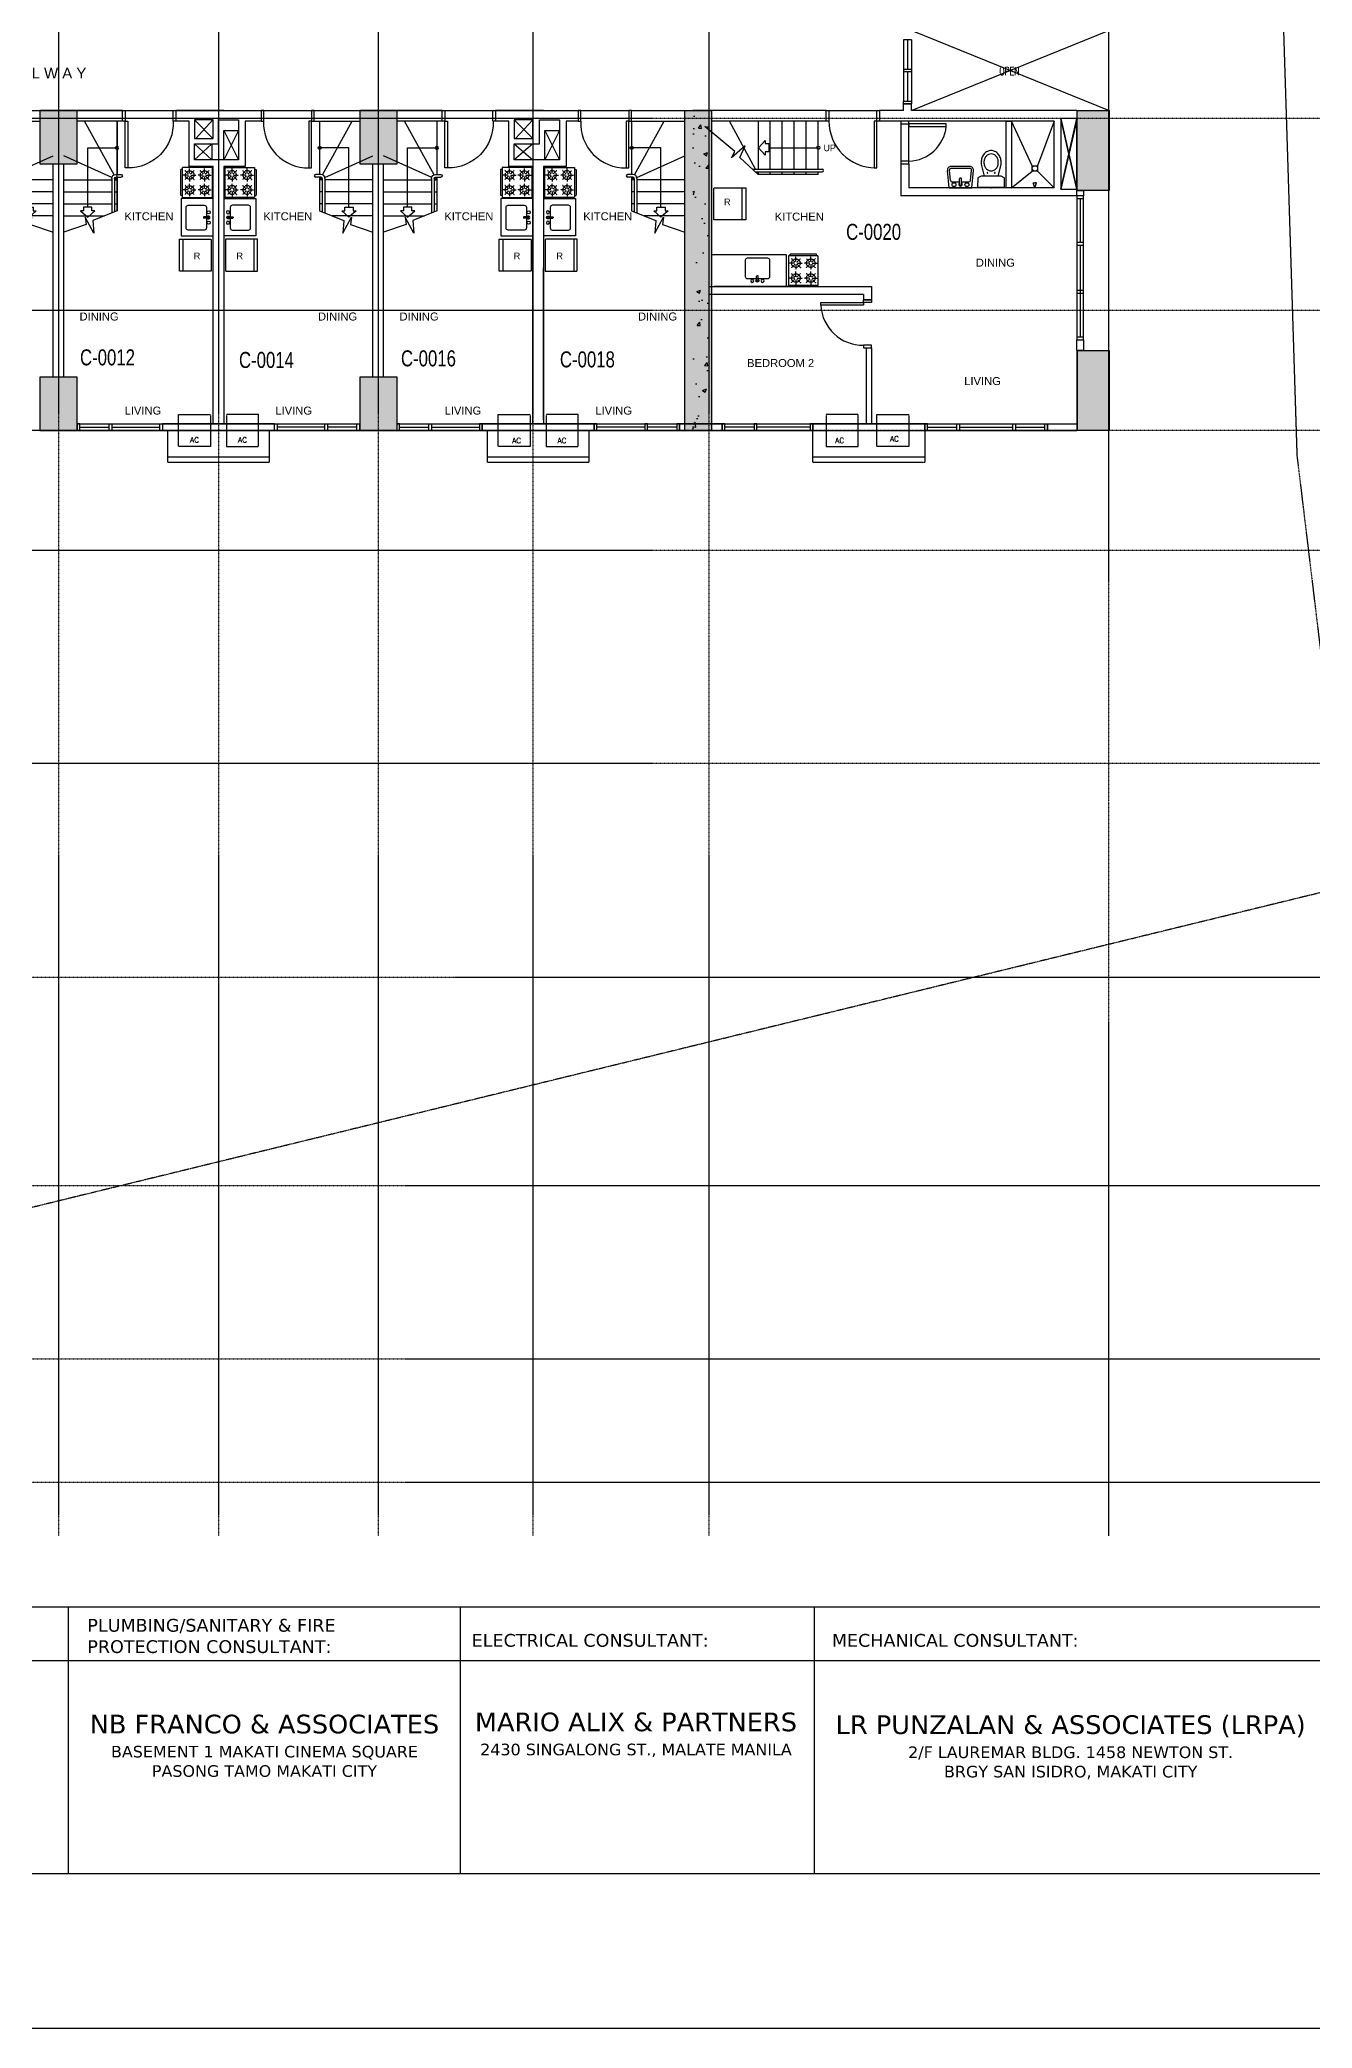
# Model space of a CAD drawing. Header units: inches. Extents: x -189245 to 740841, y -215444 to 469401.
# Drawn here: x 328715 to 352577, y -152678 to -115406 of the extents above; entities that cross this region are included whole.
import ezdxf
from ezdxf.enums import TextEntityAlignment as Align

# ---------------------------------------------------------------- set-up
doc = ezdxf.new("R2010")
doc.units = ezdxf.units.IN
doc.header["$LTSCALE"] = 10
doc.header["$MEASUREMENT"] = 0
for name, pattern in [('GRID NORMAL$0$GRID BASEMENT$0$GRID GROUND$0$GRID$0$$0$PHANTOM', [2.5, 1.25, -0.25, 0.25, -0.25, 0.25, -0.25]), ('HIDDEN', [0.375, 0.25, -0.125]), ('HIDDEN2', [0.1875, 0.125, -0.0625])]:
    doc.linetypes.add(name, pattern=pattern)
for name, color, linetype in [('2', 2, 'Continuous'), ('3', 252, 'Continuous'), ('A-CMU WALL', 4, 'Continuous'), ('a-dim', 8, 'Continuous'), ('A-DOOR', 1, 'Continuous'), ('A-EQUIPMENT', 2, 'Continuous'), ('A-EQUIPTMENT', 1, 'Continuous'), ('A-FIXTURE', 2, 'Continuous'), ('A-FIXTURES', 2, 'Continuous'), ('A-FIXTURES-RefEdit0', 2, 'Continuous'), ('A-GRID', 8, 'Continuous'), ('A-HATCH GRAVEL', 8, 'Continuous'), ('A-HATCH-RC', 252, 'Continuous'), ('A-LEGEND 2', 4, 'Continuous'), ('A-RAILING', 2, 'Continuous'), ('A-SHEARWALL', 6, 'Continuous'), ('A-STAIR', 1, 'Continuous'), ('A-TEXT', 3, 'Continuous'), ('A-UNIT NUMBER', 2, 'Continuous'), ('A-WINDOW', 2, 'Continuous'), ('BEAM-BODY PLANS', 150, 'HIDDEN2'), ('COLUMN', 6, 'Continuous'), ('HATCH TSG', 9, 'Continuous'), ('TEXT', 3, 'Continuous'), ('TSG- plaster', 4, 'Continuous'), ('TSG- PRE CAST', 4, 'Continuous'), ('TSG-DIM_WINDWS', 1, 'Continuous'), ('TSG-DRYWALL', 2, 'Continuous'), ('ZOCALLO DIM', 92, 'Continuous')]:
    doc.layers.add(name, color=color, linetype=linetype)
doc.layers.add('DEFPOINT', color=7, linetype='Continuous', plot=False)
doc.layers.add('DEFPOINT @ 1', color=7, linetype='Continuous', plot=False)
doc.styles.add('150', font='romans.shx', dxfattribs={"width": 0.7, "height": 150})
doc.styles.add('ARIAL', font='ARIAL.TTF', dxfattribs={"width": 0.75})
doc.styles.add('loudet_font200', font='romans.shx')

# ---------------------------------------------------------------- blocks, each defined once
blk = doc.blocks.new('grid')
at = {"layer": 'A-GRID', "linetype": 'GRID NORMAL$0$GRID BASEMENT$0$GRID GROUND$0$GRID$0$$0$PHANTOM'}
for p, q in [((-62858.8, -228688.5), (-62858.8, -289256.3)), ((-59858.8, -228688.5), (-59858.8, -289256.3)), ((-56858.8, -228688.5), (-56858.8, -289256.3)), ((-53958.8, -228688.5), (-53958.8, -289256.3)), ((-50658.8, -228688.5), (-50658.8, -289256.3)), ((-43158.8, -289256.3), (-43158.8, -228688.5)), ((-33688.1, -262686.6), (-100703.6, -262686.6)), ((-33688.1, -266286.6), (-100703.6, -266286.6)), ((-33688.1, -268536.6), (-100703.6, -268536.6)), ((-33688.1, -270786.6), (-100703.6, -270786.6)), ((-33688.1, -274776.9), (-100703.6, -274786.6))]:
    blk.add_line(p, q, dxfattribs=at)
for points in [[(-100703.5, -278787), (-33688.1, -278784.6)], [(-100703.6, -282686.6), (-33688.1, -282686.6)], [(-100703.6, -285936.6), (-33688.1, -285936.6)], [(-100703.6, -288249.1), (-33688.1, -288249.1)]]:
    blk.add_lwpolyline(points, dxfattribs=at)
blk = doc.blocks.new('door900')
at = {"layer": '2'}
for points in [[(50, 175), (100, 175), (100, 1050), (50, 1050)], [(50, 175), (0, 175), (0, -25), (50, -25)], [(1000, 175), (950, 175), (950, -25), (1000, -25)]]:
    blk.add_lwpolyline(points, close=True, dxfattribs=at)
at = {"layer": 'A-DOOR'}
blk.add_arc((121, 220), 831, 356.918, 91.4213, dxfattribs=at)
blk = doc.blocks.new('door800')
at = {"layer": 'A-DOOR', "color": 2}
for points in [[(25, 150), (-25, 150), (-25, 950), (25, 950)], [(-825, 0), (-775, 0), (-775, 150), (-825, 150)], [(25, 150), (75, 150), (75, 0), (25, 0)]]:
    blk.add_lwpolyline(points, close=True, dxfattribs=at)
at = {"layer": 'A-DOOR'}
blk.add_arc((10, 166), 785, 92.5491, 181.1461, dxfattribs=at)
blk = doc.blocks.new('A$C08CD07C5')
at = {"color": 2}
blk.add_point((0, 0, 0), dxfattribs=at)
at = {"layer": 'A-FIXTURES-RefEdit0', "color": 2, "elevation": 0}
for points in [[(212, -137), (131, -279, -0.280752), (121, -284), (55, -281, -0.142156), (49, -280), (-267, -98, -0.142156), (-271, -94), (-307, -37, -0.256929), (-307, -28), (-225, 115), (212, -137)], [(8, -256), (-50, -449, -0.058452), (-74, -506, -0.084144), (-130, -574, -0.091347), (-200, -615, -0.103801), (-279, -626, -0.114727), (-348, -605, -0.114727), (-400, -556, -0.103801), (-430, -483, -0.091347), (-430, -401, -0.084144), (-399, -319, -0.058452), (-363, -270), (-224, -123)]]:
    blk.add_lwpolyline(points, format="xyb", dxfattribs=at)
blk.add_lwpolyline([(-354, -345, -0.084254), (-314, -296, -0.091411), (-263, -266, -0.103766), (-207, -258, -0.114587), (-157, -273, -0.114587), (-119, -309, -0.103766), (-98, -362, -0.091411), (-98, -420, -0.084254), (-120, -479, -0.084254), (-160, -528, -0.091411), (-211, -558, -0.103766), (-267, -566, -0.114587), (-317, -551, -0.114587), (-355, -515, -0.103766), (-376, -463, -0.091411), (-376, -404, -0.084254)], format="xyb", close=True, dxfattribs=at)
at = {"layer": 'A-FIXTURES-RefEdit0', "color": 2}
for centre in [(-200, -208, 0), (-79, -278, 0)]:
    blk.add_circle(centre, 6.77, dxfattribs=at)
blk = doc.blocks.new('LAV')
for p, q in [((-214, 0), (-243, -326)), ((214, 0), (-214, 0)), ((214, 0), (243, -326)), ((-189, -139), (-206, -329)), ((-176, -362), (176, -362)), ((-18, -112), (-159, -112)), ((-18, -63), (-18, -170)), ((18, -63), (18, -170)), ((159, -112), (18, -112)), ((189, -139), (206, -329)), ((-176, -400), (176, -400))]:
    blk.add_line(p, q)
for centre in [(-121, -58), (121, -58)]:
    blk.add_circle(centre, 36)
for centre, radius, start, end in [((-176, -332), 68, 174.9088, 270), ((-176, -332), 30, 174.9088, 270), ((-159, -142), 30, 90, 174.9088), ((0, -63), 34.1, 301.2757, 238.7243), ((0, -71), 19.7, 25.7914, 154.2086), ((0, -161), 19.7, 205.7914, 334.2086), ((159, -142), 30, 5.0912, 90), ((176, -332), 68, 270, 5.0912), ((176, -332), 30, 270, 5.0912)]:
    blk.add_arc(centre, radius, start, end)
blk = doc.blocks.new('SHOWERHD')
at = {"layer": 'A-FIXTURES', "color": 2}
for p, q in [((-31, 93), (0, 93)), ((0, 0), (-31, 93)), ((0, 0), (31, 93)), ((31, 93), (0, 93))]:
    blk.add_line(p, q, dxfattribs=at)
blk = doc.blocks.new('A$C43B13249')
at = {"layer": 'A-RAILING', "color": 2}
for p, q in [((900, 1075), (900, 1723)), ((950, 1075), (950, 1703)), ((975, 1050), (1075, 1050)), ((975, 1000), (1075, 1000))]:
    blk.add_line(p, q, dxfattribs=at)
for centre, radius, start, end in [((975, 1075), 75, 180, 270), ((975, 1075), 25, 180, 270), ((1075, 1025), 25, 270, 90)]:
    blk.add_arc(centre, radius, start, end, dxfattribs=at)
at = {"layer": 'A-STAIR'}
for p, q in [((0, 1775), (768, 1775)), ((0, 1550), (900, 1550)), ((950, 1550), (1000, 1550)), ((1000, 1050), (1000, 1683)), ((0, 1325), (900, 1325)), ((950, 1325), (1000, 1325)), ((0, 1100), (900, 1100)), ((902, 1056), (0, 650)), ((947, 1005), (389, 0)), ((1000, 1100), (950, 1078)), ((950, 1100), (1000, 1100)), ((1000, 1100), (972, 1050)), ((1000, 0), (1000, 1000))]:
    blk.add_line(p, q, dxfattribs=at)
at = {"layer": 'A-STAIR', "color": 2}
blk.add_lwpolyline([(1000, 1683), (545, 1864), (565, 2102), (403, 1802), (420, 1936), (0, 2079)], dxfattribs=at)
blk.add_lwpolyline([(313, 1679), (450, 1803), (586, 1679), (528, 1679), (528, 1610), (372, 1610), (372, 1679)], close=True, dxfattribs=at)
at = {"layer": 'A-STAIR'}
blk.add_lwpolyline([(450, 1610), (450, 500), (1000, 500)], dxfattribs=at)
at = {"layer": 'A-STAIR', "color": 2}
blk.add_circle((1000, 500), 30, dxfattribs=at)
blk = doc.blocks.new('REF')
at = {"color": 1, "linetype": 'HIDDEN2'}
blk.add_line((-300, 535), (300, 535), dxfattribs=at)
blk.add_lwpolyline([(-300, 0), (300, 0), (300, 600), (-300, 600)], close=True, dxfattribs=at)
blk = doc.blocks.new('RANGE2')
at = {"layer": 'A-FIXTURE', "color": 1, "linetype": 'HIDDEN2'}
for p, q in [((-280, 0), (280, 0)), ((-280, 0), (-280, -560)), ((280, -560), (280, 0)), ((-166, -140), (-262, -140)), ((-158, -122), (-227, -53)), ((-158, -158), (-227, -227)), ((-158, -402), (-227, -333)), ((-140, -114), (-140, -18)), ((-140, -166), (-140, -262)), ((-140, -394), (-140, -298)), ((-122, -122), (-53, -53)), ((-122, -158), (-53, -227)), ((-122, -402), (-53, -333)), ((-114, -140), (-18, -140)), ((114, -140), (18, -140)), ((122, -122), (53, -53)), ((122, -158), (53, -227)), ((122, -402), (53, -333)), ((140, -114), (140, -18)), ((140, -166), (140, -262)), ((140, -394), (140, -298)), ((158, -122), (227, -53)), ((158, -158), (227, -227)), ((158, -402), (227, -333)), ((166, -140), (262, -140)), ((-280, -560), (280, -560)), ((-166, -420), (-262, -420)), ((-246, -560), (-246, -590)), ((-246, -590), (246, -590)), ((-158, -438), (-227, -507)), ((-140, -446), (-140, -542)), ((-122, -438), (-53, -507)), ((-114, -420), (-18, -420)), ((114, -420), (18, -420)), ((122, -438), (53, -507)), ((140, -446), (140, -542)), ((158, -438), (227, -507)), ((166, -420), (262, -420)), ((246, -560), (246, -590))]:
    blk.add_line(p, q, dxfattribs=at)
for centre in [(-140, -140), (-140, -420), (140, -140), (140, -420)]:
    blk.add_circle(centre, 80, dxfattribs=at)
blk = doc.blocks.new('SINK3')
at = {"layer": 'A-FIXTURE', "color": 2, "linetype": 'Continuous'}
for p, q in [((421, 17), (335, 17)), ((421, -12), (335, -12))]:
    blk.add_line(p, q, dxfattribs=at)
blk.add_lwpolyline([(40, 232), (342, 232, -0.414214), (382, 192), (382, -192, -0.414214), (342, -232), (40, -232, -0.414214), (0, -192), (0, 192, -0.414214)], format="xyb", close=True, dxfattribs=at)
at = {"layer": 'A-FIXTURE', "color": 2, "linetype": 'ByBlock'}
for centre in [(425, 100), (425, -95)]:
    blk.add_circle(centre, 28.8, dxfattribs=at)
at = {"layer": 'A-FIXTURE', "color": 2, "linetype": 'Continuous'}
for centre, radius, start, end in [((342, 3), 15.7, 115.7914, 244.2086), ((421, 3), 27.3, 211.2757, 148.7243), ((414, 3), 15.7, 295.7914, 64.2086)]:
    blk.add_arc(centre, radius, start, end, dxfattribs=at)

msp = doc.modelspace()

# ---------------------------------------------------------------- hatches: boundary and pattern name
at = {"layer": 'A-HATCH GRAVEL'}
h = msp.add_hatch(dxfattribs=at)
h.set_pattern_fill('AR-CONC', color=256, scale=100, style=0)
h.set_pattern_definition([(50, (301289.2, -142443.4), (717.26, -62.752), [75, -825]), (355, (301289.2, -142443.4), (-138.751, 752.192), [60, -660]), (100.4514, (301349, -142448.6), (578.509, 689.44), [63.74, -701.142]), (46.1842, (301289.2, -142243.4), (1067.241, -165.519), [112.5, -1237.5]), (96.6356, (301378.1, -142257.2), (934.663, 974.118), [95.61, -1051.713]), (351.1842, (301289.2, -142243.4), (934.662, 974.119), [90, -990]), (21, (301389.2, -142293.4), (596.907, -402.619), [75, -825]), (326, (301389.2, -142293.4), (243.315, 725.15), [60, -660]), (71.4514, (301438.94, -142326.94), (840.223, 322.53), [63.74, -701.142]), (37.5, (301289.2, -142443.4), (12.1599, 332.8939), [0, -652, 0, -670, 0, -662.5]), (7.5, (301289.2, -142443.4), (263.0695, 394.4117), [0, -382, 0, -637, 0, -252.5]), (327.5, (301066.2, -142443.4), (533.8224, -22.5549), [0, -250, 0, -780, 0, -1035]), (317.5, (300966.2, -142443.4), (583.186, 100.105), [0, -325, 0, -518, 0, -735])])
h.paths.add_polyline_path([(341264.19965, -116730.85698), (340964.19965, -116730.85698), (340964.19965, -122730.85698), (341264.19965, -122730.85698)])
at = {"layer": 'A-HATCH-RC'}
msp.add_hatch(color=252, dxfattribs=at).paths.add_polyline_path([(341314.19965, -122605.70176), (340814.19965, -122605.70176), (340814.19965, -116730.85698), (341314.19965, -116730.85698)])
at = {"layer": 'COLUMN', "linetype": 'Continuous'}
h = msp.add_hatch(color=254, dxfattribs=at)
h.paths.add_polyline_path([(328716.38381, -117730.85693), (329416.38381, -117730.85693), (329416.38381, -116730.85693), (328716.38381, -116730.85693)])
h.paths.add_polyline_path([(316716.3838, -117730.85693), (317416.3838, -117730.85693), (317416.3838, -116730.85693), (316716.3838, -116730.85693)])
for points in [[(334716.38381, -117730.85693), (335416.38381, -117730.85693), (335416.38381, -116730.85693), (334716.38381, -116730.85693)], [(341314.21969, -122730.95408), (340814.21969, -122730.95408), (340814.21969, -116730.95408), (341314.21969, -116730.95408)], [(348166.38381, -116730.85693), (348766.38381, -116730.85693), (348766.38381, -118230.85693), (348166.38381, -118230.85693)], [(348766.38381, -121230.85693), (348166.38381, -121230.85693), (348166.38381, -122730.85693), (348766.38381, -122730.85693)], [(328716.38381, -122730.85693), (329416.38381, -122730.85693), (329416.38381, -121730.85693), (328716.38381, -121730.85693)], [(334716.38381, -122730.85693), (335416.38381, -122730.85693), (335416.38381, -121730.85693), (334716.38381, -121730.85693)]]:
    msp.add_hatch(color=254, dxfattribs=at).paths.add_polyline_path(points)

# ---------------------------------------------------------------- linework, layer by layer
at = {"color": 2}
for points in [[(345014.19965, -116980.85693), (345014.19965, -116930.85693), (344864.19965, -116930.85693), (344864.19965, -116980.85693)], [(345014.19965, -116980.85693), (345014.19965, -117030.85693), (345714.19965, -117030.85693), (345714.19965, -116980.85693)], [(345014.19965, -117730.85693), (345014.19965, -117680.85693), (344864.19965, -117680.85693), (344864.19965, -117730.85693)]]:
    msp.add_lwpolyline(points, close=True, dxfattribs=at)
at = {"color": 1}
msp.add_arc((344991.57718, -116954.57119), 726.63798, 271.784082165, 353.973725041, dxfattribs=at)
at = {"layer": '3', "color": 251, "linetype": 'GRID NORMAL$0$GRID BASEMENT$0$GRID GROUND$0$GRID$0$$0$PHANTOM', "flags": 128}
msp.add_lwpolyline([(352371.55939, -102410.09833), (351907.57657, -111087.70283), (352289.23542, -123191.68716), (353264.45, -131262.98547), (298600.66526, -144611.52615), (297343.53117, -137766.00105), (296388.45816, -130468.23184), (295808.09231, -123131.14962), (295604.50917, -115793.97346), (295780.69383, -108466.09117), (296335.27965, -101137.04385), (297262.93139, -93855.89956), (298496.71244, -87006.12698), (352390.51377, -102402.90191)], dxfattribs=at)
at = {"layer": 'A-CMU WALL', "color": 1}
for p, q in [((348164.19965, -118205.85693), (347864.12742, -116878.92355)), ((347864.19965, -118205.85693), (348164.19965, -116878.92355))]:
    msp.add_line(p, q, dxfattribs=at)
at = {"layer": 'A-CMU WALL'}
for p, q in [((341264.19965, -120030.85693), (344314.19965, -120030.85693)), ((344164.19965, -120180.85693), (341264.19965, -120180.85693)), ((342839.19965, -120030.85693), (341364.19965, -120030.85693)), ((344164.19965, -120180.85693), (344164.19965, -120280.85693)), ((344314.19965, -120280.85693), (344164.19965, -120280.85693)), ((344314.19965, -120030.85693), (344314.19965, -120280.85693))]:
    msp.add_line(p, q, dxfattribs=at)
at = {"layer": 'A-CMU WALL', "color": 2}
for p, q in [((344214.22686, -121180.85693), (344214.22686, -122605.85693)), ((344314.22686, -121180.85693), (344314.22686, -122605.85693))]:
    msp.add_line(p, q, dxfattribs=at)
at = {"layer": 'A-DOOR'}
for p, q in [((343514.19965, -116730.85693), (344414.19965, -116730.85693)), ((344864.19965, -116980.85693), (344864.19965, -117680.85693)), ((345014.19965, -117730.85693), (345014.19965, -116980.85693)), ((345014.19965, -117680.85693), (345014.19965, -116980.85693))]:
    msp.add_line(p, q, dxfattribs=at)
at = {"layer": 'A-DOOR', "color": 2}
for points in [[(343514.19965, -116930.85693), (343464.19965, -116930.85693), (343464.19965, -116730.85693), (343514.19965, -116730.85693)], [(344414.19965, -116930.85693), (344364.19965, -116930.85693), (344364.19965, -117805.85693), (344414.19965, -117805.85693)], [(344464.19965, -116930.85693), (344414.19965, -116930.85693), (344414.19965, -116730.85693), (344464.19965, -116730.85693)]]:
    msp.add_lwpolyline(points, close=True, dxfattribs=at)
at = {"layer": 'A-DOOR'}
msp.add_arc((344392.43369, -116927.27438), 878.5885, 180.233630766, 269.789096762, dxfattribs=at)
at = {"layer": 'A-EQUIPMENT', "ltscale": 100}
for points in [[(333014.22686, -122729.92356), (333014.22686, -123229.92356), (331114.22686, -123229.92356), (331114.22686, -122729.92356)], [(339014.22686, -122729.92356), (339014.22686, -123229.92356), (337114.22686, -123229.92356), (337114.22686, -122729.92356)], [(345314.22686, -122729.92356), (345314.22686, -123229.92356), (343214.22686, -123229.92356), (343214.22686, -122729.92356)]]:
    msp.add_lwpolyline(points, dxfattribs=at)
at = {"layer": 'A-EQUIPTMENT', "color": 1, "linetype": 'HIDDEN2'}
for points in [[(331914.22686, -123029.92356), (331314.22686, -123029.92356), (331314.22686, -122429.92356), (331914.22686, -122429.92356)], [(332214.22686, -123029.92356), (332814.22686, -123029.92356), (332814.22686, -122429.92356), (332214.22686, -122429.92356)], [(337914.22686, -123029.92356), (337314.22686, -123029.92356), (337314.22686, -122429.92356), (337914.22686, -122429.92356)], [(338214.22686, -123029.92356), (338814.22686, -123029.92356), (338814.22686, -122429.92356), (338214.22686, -122429.92356)], [(344064.22686, -123029.92356), (344064.22686, -122429.92356), (343464.22686, -122429.92356), (343464.22686, -123029.92356)], [(344414.22686, -123029.92356), (344414.22686, -122429.92356), (345014.22686, -122429.92356), (345014.22686, -123029.92356)]]:
    msp.add_lwpolyline(points, close=True, dxfattribs=at)
at = {"layer": 'A-EQUIPTMENT', "linetype": 'HIDDEN'}
for points in [[(333014.22686, -123229.92356), (333014.22686, -123329.92356), (331114.22686, -123329.92356), (331114.22686, -123229.92356)], [(339014.22686, -123229.92356), (339014.22686, -123329.92356), (337114.22686, -123329.92356), (337114.22686, -123229.92356)], [(345314.22686, -123229.92356), (345314.22686, -123329.92356), (343214.22686, -123329.92356), (343214.22686, -123229.92356)]]:
    msp.add_lwpolyline(points, dxfattribs=at)
at = {"layer": 'A-FIXTURE'}
for p, q in [((341314.22685, -119430.85693), (342714.22685, -119430.85693)), ((342714.22685, -119430.85693), (342714.22685, -120030.85693))]:
    msp.add_line(p, q, dxfattribs=at)
for points in [[(331964.27188, -118380.85965), (331364.27188, -118380.85965), (331364.27188, -119080.85965), (331964.27188, -119080.85965)], [(332164.63336, -118380.85965), (332764.63336, -118380.85965), (332764.63336, -119080.85965), (332164.63336, -119080.85965)], [(337963.82035, -118380.85965), (337363.82035, -118380.85965), (337363.82035, -119080.85965), (337963.82035, -119080.85965)], [(338164.18183, -118380.85965), (338764.18183, -118380.85965), (338764.18183, -119080.85965), (338164.18183, -119080.85965)]]:
    msp.add_lwpolyline(points, dxfattribs=at)
at = {"layer": 'A-FIXTURES', "color": 1, "linetype": 'Continuous'}
for p, q in [((347327.59895, -117766.03569), (346939.22686, -116930.85693)), ((347739.4076, -116929.92355), (347427.59895, -117766.03569)), ((346939.22686, -118179.92355), (347327.59895, -117866.03569)), ((347427.59895, -117866.03569), (347739.4076, -118179.92355))]:
    msp.add_line(p, q, dxfattribs=at)
at = {"layer": 'A-FIXTURES'}
msp.add_lwpolyline([(347427.59895, -117766.03569), (347427.59895, -117866.03569), (347327.59895, -117866.03569), (347327.59895, -117766.03569)], close=True, dxfattribs=at)
msp.add_circle((347377.59895, -117816.03569), 50, dxfattribs=at)
at = {"layer": 'A-LEGEND 2', "color": 111}
msp.add_line((341064.19965, -122730.85698), (334714.19965, -122730.85698), dxfattribs=at)
at = {"layer": 'A-RAILING', "color": 2}
for p, q in [((342080.36298, -117830.52165), (343389.72708, -117830.52165)), ((342135.04503, -117880.52165), (343389.72708, -117880.52165))]:
    msp.add_line(p, q, dxfattribs=at)
msp.add_arc((343389.72708, -117855.52165), 25, 270, 90, dxfattribs=at)
at = {"layer": 'A-SHEARWALL'}
for p, q in [((341264.19965, -116730.85693), (340964.19965, -116730.85693)), ((341264.19965, -116730.85693), (340964.19965, -116730.85693)), ((341264.19965, -116730.85693), (340964.19965, -116730.85693)), ((341264.19965, -116730.85693), (340964.19965, -116730.85693)), ((341264.19965, -116730.85698), (340964.19965, -116730.85698)), ((341264.19965, -116730.85698), (340964.19965, -116730.85698)), ((341264.19965, -116730.85698), (340964.19965, -116730.85698)), ((341264.19965, -116730.85698), (340964.19965, -116730.85698)), ((341264.19965, -116730.85698), (340964.19965, -116730.85698)), ((340964.19965, -122730.85693), (341264.19965, -122730.85693)), ((340964.19965, -122730.85693), (341264.19965, -122730.85693)), ((340964.19965, -122730.85698), (341264.19965, -122730.85698)), ((340964.19965, -122730.85698), (341264.19965, -122730.85698)), ((340964.19965, -122730.85698), (341264.19965, -122730.85698)), ((340964.19965, -122730.85698), (341264.19965, -122730.85698))]:
    msp.add_line(p, q, dxfattribs=at)
msp.add_lwpolyline([(341314.19965, -122605.70176), (340814.19965, -122605.70176), (340814.19965, -116730.85698), (341314.19965, -116730.85698)], close=True, dxfattribs=at)
at = {"layer": 'A-SHEARWALL', "color": 4}
msp.add_lwpolyline([(341314.21969, -122730.95408), (340814.21969, -122730.95408), (340814.21969, -116730.95408), (341314.21969, -116730.95408)], close=True, dxfattribs=at)
at = {"layer": 'A-STAIR', "ltscale": 0.5}
for p, q in [((345066.38381, -115230.85693), (348766.38381, -116730.85693)), ((348766.38381, -115230.85693), (345066.38381, -116730.85693))]:
    msp.add_line(p, q, dxfattribs=at)
at = {"layer": 'A-STAIR'}
for p, q in [((342135.7326, -117830.52165), (341649.78229, -116930.52165)), ((342189.72708, -116930.52165), (342189.72708, -117830.52165)), ((342414.72708, -117830.52165), (342414.72708, -116930.52165)), ((342639.72708, -117830.52165), (342639.72708, -116930.52165)), ((342864.72708, -117830.52165), (342864.72708, -116930.52165)), ((343089.72708, -117830.52165), (343089.72708, -116930.52165)), ((343314.72708, -117830.52165), (343314.72708, -116930.52165)), ((342388.44805, -117430.52165), (343314.72708, -117430.52165)), ((342189.72708, -117930.52165), (342162.72984, -117880.52165)), ((342189.72708, -117880.52165), (342189.72708, -117930.52165)), ((343314.72708, -117930.52165), (342189.72708, -117930.52165)), ((342414.72708, -117930.52165), (342414.72708, -117880.52165)), ((342639.72708, -117930.52165), (342639.72708, -117880.52165)), ((342864.72708, -117930.52165), (342864.72708, -117880.52165)), ((343089.72708, -117930.52165), (343089.72708, -117880.52165)), ((343314.72708, -117930.52165), (343314.72708, -117880.52165))]:
    msp.add_line(p, q, dxfattribs=at)
at = {"layer": 'A-STAIR', "color": 2}
msp.add_lwpolyline([(342189.72708, -117930.52165), (341840.9627, -117611.61958), (341944.17171, -117396.67329), (341686.40515, -117619.09178), (341750.09384, -117500.42199), (341189.72708, -117030.52282)], dxfattribs=at)
msp.add_lwpolyline([(342319.62792, -117567.02165), (342195.32319, -117430.52165), (342319.62792, -117294.02165), (342319.62792, -117352.52165), (342388.44805, -117352.52165), (342388.44805, -117508.52165), (342319.62792, -117508.52165)], close=True, dxfattribs=at)
msp.add_circle((343314.72708, -117430.52165), 30, dxfattribs=at)
at = {"layer": 'A-WINDOW', "color": 1, "ltscale": 50}
for p, q in [((344914.19965, -115405.85698), (344914.19965, -116555.85698)), ((345064.19965, -115405.85698), (345064.19965, -116555.85698))]:
    msp.add_line(p, q, dxfattribs=at)
at = {"layer": 'A-WINDOW', "ltscale": 50}
for p, q in [((345064.19965, -115405.85698), (344914.19965, -115405.85698)), ((344989.19965, -115405.85698), (344989.19965, -115955.85698)), ((344914.19965, -115955.85698), (345064.19965, -115955.85698)), ((345064.19965, -116005.85698), (344914.19965, -116005.85698)), ((344989.19965, -116005.85698), (344989.19965, -116555.85698)), ((345064.19965, -115955.85698), (345064.19965, -116005.85698)), ((345064.19965, -115955.85698), (345064.19965, -116005.85698)), ((344914.19965, -116555.85693), (345064.19965, -116555.85693)), ((344914.19965, -116605.85698), (344914.19965, -116555.85698)), ((344914.19965, -116555.85698), (345064.19965, -116555.85698)), ((345064.19965, -116605.85698), (344914.19965, -116605.85698)), ((345064.19965, -116555.85693), (345064.19965, -116605.85698))]:
    msp.add_line(p, q, dxfattribs=at)
at = {"layer": 'A-WINDOW'}
for p, q in [((348289.19965, -118330.85693), (348164.16349, -118330.85693)), ((348289.23582, -118330.85698), (348164.19965, -118330.85698)), ((329414.19965, -122730.85698), (329464.19965, -122730.85698)), ((329464.19965, -122668.35698), (330014.19965, -122668.35698)), ((330014.19965, -122730.85698), (330064.19965, -122730.85698)), ((330064.19965, -122668.35698), (330964.19965, -122668.35698)), ((331014.19965, -122730.85698), (330964.19965, -122730.85698)), ((333114.19965, -122730.85698), (333164.19965, -122730.85698)), ((334064.19965, -122668.35698), (333164.19965, -122668.35698)), ((334114.19965, -122730.85698), (334064.19965, -122730.85698)), ((334664.19965, -122668.35698), (334114.19965, -122668.35698)), ((334714.19965, -122730.85698), (334664.19965, -122730.85698)), ((335414.19965, -122730.85698), (335464.19965, -122730.85698)), ((335464.19965, -122668.35698), (336014.19965, -122668.35698)), ((336014.19965, -122730.85698), (336064.19965, -122730.85698)), ((336064.19965, -122668.35698), (336964.19965, -122668.35698)), ((337014.19965, -122730.85698), (336964.19965, -122730.85698)), ((339114.19965, -122730.85698), (339164.19965, -122730.85698)), ((340064.19965, -122668.35698), (339164.19965, -122668.35698)), ((340114.19965, -122730.85698), (340064.19965, -122730.85698)), ((340664.19965, -122668.35698), (340114.19965, -122668.35698)), ((340714.19965, -122730.85698), (340664.19965, -122730.85698)), ((341564.19965, -122730.85698), (341514.19965, -122730.85698)), ((341564.19965, -122730.85698), (341514.19965, -122730.85698)), ((342114.19965, -122668.35698), (341564.19965, -122668.35698)), ((343164.19965, -122668.35698), (342164.19965, -122668.35698)), ((342614.19965, -122730.85698), (342564.19965, -122730.85698)), ((343164.19965, -122730.85698), (343214.19965, -122730.85698)), ((345364.19965, -122730.85698), (345314.19965, -122730.85698)), ((345364.19965, -122668.35698), (345914.19965, -122668.35698)), ((345964.19965, -122730.85698), (345914.19965, -122730.85698)), ((345964.19965, -122668.35698), (346964.19965, -122668.35698)), ((347014.19965, -122730.85698), (346964.19965, -122730.85698)), ((347014.19965, -122668.35698), (347564.19965, -122668.35698)), ((347564.19965, -122730.85698), (347614.19965, -122730.85698))]:
    msp.add_line(p, q, dxfattribs=at)
at = {"layer": 'A-WINDOW', "linetype": 'ByBlock', "ltscale": 100}
for p, q in [((348226.71774, -118380.85698), (348226.71774, -119206.18698)), ((348226.71774, -119256.18698), (348226.71774, -120105.52698)), ((348226.68157, -119289.18693), (348226.68157, -120172.52693)), ((348226.68157, -120222.52693), (348226.68157, -120980.85693)), ((348226.71774, -120155.52698), (348226.71774, -120980.85698))]:
    msp.add_line(p, q, dxfattribs=at)
at = {"layer": 'A-WINDOW', "color": 1}
for p, q in [((329414.19965, -122605.85698), (334714.23582, -122605.85698)), ((335414.19965, -122605.85698), (348164.23582, -122605.85698)), ((329414.19965, -122730.85698), (334714.23582, -122730.85698)), ((329464.19965, -122730.85698), (330964.19965, -122730.85698)), ((334664.19965, -122730.85698), (333164.19965, -122730.85698)), ((335414.19965, -122730.85698), (348164.23582, -122730.85698)), ((335464.19965, -122730.85698), (336964.19965, -122730.85698)), ((340664.19965, -122730.85698), (339164.19965, -122730.85698)), ((343214.19965, -122730.85698), (341564.19965, -122730.85698)), ((347614.19965, -122730.85698), (345314.19965, -122730.85698))]:
    msp.add_line(p, q, dxfattribs=at)
at = {"layer": 'A-WINDOW'}
for points in [[(348289.19965, -118330.85693), (348164.16348, -118330.85693), (348164.16348, -118380.85693), (348289.19965, -118380.85693)], [(348289.23582, -118330.85698), (348164.19965, -118330.85698), (348164.19965, -118380.85698), (348289.23582, -118380.85698)], [(348289.23582, -119206.18698), (348164.19965, -119206.18698), (348164.19965, -119256.18698), (348289.23582, -119256.18698)], [(348289.23582, -120105.52698), (348164.19965, -120105.52698), (348164.19965, -120155.52698), (348289.23582, -120155.52698)], [(348289.19965, -120980.85693), (348164.16348, -120980.85693), (348164.16348, -121030.85693), (348289.19965, -121030.85693)], [(348289.23582, -120980.85698), (348164.19965, -120980.85698), (348164.19965, -121030.85698), (348289.23582, -121030.85698)]]:
    msp.add_lwpolyline(points, close=True, dxfattribs=at)
at = {"layer": 'A-WINDOW', "color": 1}
for points in [[(348164.16348, -118380.85693), (348164.16348, -121030.85693)], [(348164.19965, -118380.85698), (348164.19965, -121030.85698)], [(348289.19965, -120980.85693), (348289.19965, -118380.85693)], [(348289.23582, -120980.85698), (348289.23582, -118380.85698)]]:
    msp.add_lwpolyline(points, dxfattribs=at)
at = {"layer": 'A-WINDOW', "linetype": 'ByBlock', "ltscale": 100}
for points in [[(329464.19965, -122605.85698), (329414.19965, -122605.85698), (329414.19965, -122730.85698), (329464.19965, -122730.85698)], [(330014.19965, -122605.85698), (330064.19965, -122605.85698), (330064.19965, -122730.85698), (330014.19965, -122730.85698)], [(330964.19965, -122605.85698), (331014.19965, -122605.85698), (331014.19965, -122730.85698), (330964.19965, -122730.85698)], [(333114.19965, -122605.85698), (333164.19965, -122605.85698), (333164.19965, -122730.85698), (333114.19965, -122730.85698)], [(334064.19965, -122605.85698), (334114.19965, -122605.85698), (334114.19965, -122730.85698), (334064.19965, -122730.85698)], [(334664.19965, -122605.85698), (334714.23582, -122605.85698), (334714.23582, -122730.85698), (334664.19965, -122730.85698)], [(335464.19965, -122605.85698), (335414.23582, -122605.85698), (335414.23582, -122730.85698), (335464.19965, -122730.85698)], [(336014.19965, -122605.85698), (336064.19965, -122605.85698), (336064.19965, -122730.85698), (336014.19965, -122730.85698)], [(337014.19965, -122605.85698), (336964.19965, -122605.85698), (336964.19965, -122730.85698), (337014.19965, -122730.85698)], [(339164.19965, -122605.85698), (339114.19965, -122605.85698), (339114.19965, -122730.85698), (339164.19965, -122730.85698)], [(340114.19965, -122605.85698), (340064.19965, -122605.85698), (340064.19965, -122730.85698), (340114.19965, -122730.85698)], [(340714.19965, -122605.85698), (340664.19965, -122605.85698), (340664.19965, -122730.85698), (340714.19965, -122730.85698)], [(341564.19965, -122605.85698), (341514.19965, -122605.85698), (341514.19965, -122730.85698), (341564.19965, -122730.85698)], [(342164.19965, -122605.85698), (342114.19965, -122605.85698), (342114.19965, -122730.85698), (342164.19965, -122730.85698)], [(343214.19965, -122605.85698), (343164.19965, -122605.85698), (343164.19965, -122730.85698), (343214.19965, -122730.85698)], [(345364.19965, -122605.85698), (345314.19965, -122605.85698), (345314.19965, -122730.85698), (345364.19965, -122730.85698)], [(345914.19965, -122605.85698), (345964.19965, -122605.85698), (345964.19965, -122730.85698), (345914.19965, -122730.85698)], [(346964.19965, -122605.85698), (347014.19965, -122605.85698), (347014.19965, -122730.85698), (346964.19965, -122730.85698)], [(347564.19965, -122605.85698), (347614.19965, -122605.85698), (347614.19965, -122730.85698), (347564.19965, -122730.85698)]]:
    msp.add_lwpolyline(points, close=True, dxfattribs=at)
at = {"layer": 'BEAM-BODY PLANS', "color": 1}
msp.add_line((330164.16348, -118613.89362), (330164.16348, -116930.85693), dxfattribs=at)
at = {"layer": 'COLUMN', "ltscale": 500}
for p, q in [((348164.19965, -121230.85698), (348164.19965, -122730.85698)), ((348166.38381, -121230.85693), (348166.38381, -122730.85693)), ((348766.38381, -121230.85693), (348766.38381, -122730.85693))]:
    msp.add_line(p, q, dxfattribs=at)
at = {"layer": 'COLUMN', "linetype": 'Continuous'}
for points in [[(328716.38381, -117730.85693), (329416.38381, -117730.85693), (329416.38381, -116730.85693), (328716.38381, -116730.85693)], [(334716.38381, -117730.85693), (335416.38381, -117730.85693), (335416.38381, -116730.85693), (334716.38381, -116730.85693)], [(328716.38381, -122730.85693), (329416.38381, -122730.85693), (329416.38381, -121730.85693), (328716.38381, -121730.85693)], [(334716.38381, -122730.85693), (335416.38381, -122730.85693), (335416.38381, -121730.85693), (334716.38381, -121730.85693)]]:
    msp.add_lwpolyline(points, close=True, dxfattribs=at)
at = {"layer": 'COLUMN'}
for points in [[(348166.38381, -116730.85693), (348766.38381, -116730.85693), (348766.38381, -118230.85693), (348166.38381, -118230.85693)], [(348166.38381, -121230.85693), (348766.38381, -121230.85693), (348766.38381, -122730.85693), (348166.38381, -122730.85693)]]:
    msp.add_lwpolyline(points, close=True, dxfattribs=at)
at = {"layer": 'DEFPOINT', "color": 5}
msp.add_line((276847.93173, -144778.22268), (372047.93173, -144778.22268), dxfattribs=at)
at = {"layer": 'DEFPOINT'}
for p, q in [((329256.35291, -149778.22268), (329256.35291, -144778.22268)), ((336605.38928, -149778.22268), (336605.38928, -144778.22268)), ((343241.67851, -149778.22268), (343241.67851, -144778.22268)), ((276847.93173, -145786.75492), (372047.93173, -145786.75492))]:
    msp.add_line(p, q, dxfattribs=at)
at = {"layer": 'DEFPOINT', "color": 2}
msp.add_lwpolyline([(270754.93173, -152678.22268), (375754.93173, -152678.22268), (375754.93173, -78428.22268), (270754.93173, -78428.22268)], close=True, dxfattribs=at)
at = {"layer": 'DEFPOINT', "color": 5}
msp.add_lwpolyline([(276847.93173, -149778.22268), (372047.93173, -149778.22268), (372047.93173, -81328.22268), (276847.93173, -81328.22268)], close=True, dxfattribs=at)
at = {"layer": 'TSG- plaster', "ltscale": 500}
for p, q in [((344914.19965, -116730.85693), (344914.19965, -116605.85693)), ((344914.19965, -116605.85693), (345064.19965, -116605.85693)), ((345064.19965, -116730.85693), (345064.19965, -116605.85693)), ((327864.19965, -116730.85693), (329164.19965, -116730.85693)), ((327864.19965, -116930.85693), (328716.38381, -116930.85693)), ((330264.19965, -116730.85693), (328964.19965, -116730.85693)), ((330264.19965, -116930.85693), (329416.38381, -116930.85693)), ((332164.19965, -116730.85693), (331264.19965, -116730.85693)), ((331264.19965, -116730.85693), (331264.19965, -116930.85693)), ((331514.19799, -116930.85663), (331264.19965, -116930.85693)), ((331964.19965, -116730.85693), (332864.19965, -116730.85693)), ((332864.19965, -116930.85693), (332564.21374, -116930.85611)), ((333864.19965, -116730.85693), (335164.19965, -116730.85693)), ((333864.19965, -116930.85693), (334716.38381, -116930.85693)), ((336264.19965, -116730.85693), (334964.19965, -116730.85693)), ((336264.19965, -116930.85693), (335416.38381, -116930.85693)), ((338164.19965, -116730.85693), (337264.19965, -116730.85693)), ((337964.19965, -116730.85693), (338812.4166, -116730.85693)), ((339812.4166, -116730.85693), (341164.19965, -116730.85693)), ((339812.4166, -116930.85693), (340814.21969, -116930.85693)), ((343464.19965, -116730.85693), (341064.19965, -116730.85693)), ((341264.22685, -116930.85693), (341264.19965, -116930.85693)), ((343464.19965, -116930.85693), (341314.19965, -116930.85693)), ((344914.19965, -116730.85693), (344464.19965, -116730.85693)), ((347739.19965, -116930.85693), (344464.19965, -116930.85693)), ((348164.19965, -116730.85693), (345064.19965, -116730.85693)), ((347739.19965, -118180.85693), (347739.19965, -116930.85693)), ((328964.19965, -119680.85693), (328964.19965, -117730.85693)), ((329164.19965, -121730.85693), (329164.19965, -117730.85693)), ((334964.19965, -121730.85693), (334964.19965, -117730.85693)), ((335164.19965, -119680.85693), (335164.19965, -117730.85693)), ((344864.19965, -117730.85693), (344864.19965, -118330.85693)), ((345014.19965, -117730.85693), (345014.19965, -118180.85693)), ((337964.19967, -122530.85693), (337964.19967, -118137.98828)), ((348164.19965, -118330.85693), (344864.19965, -118330.85693)), ((347739.19965, -118180.85693), (345014.19965, -118180.85693)), ((328964.19965, -121730.85693), (328964.19965, -119680.85693)), ((335164.19965, -121730.85693), (335164.19965, -119680.85693)), ((338164.19967, -122530.85693), (338164.19967, -119680.85693))]:
    msp.add_line(p, q, dxfattribs=at)
at = {"layer": 'TSG- plaster', "color": 1}
for p, q in [((331614.52211, -116905.85684), (331963.84626, -117256.49137)), ((331962.5993, -116905.85684), (331639.53405, -117256.49137)), ((337614.52206, -116905.85683), (337963.84621, -117256.49137)), ((337962.59925, -116905.85683), (337639.534, -117256.49137)), ((348166.38381, -116878.92355), (347864.12742, -118205.52165)), ((347864.19965, -116878.92355), (348164.19965, -118205.52165)), ((331614.30805, -117355.86023), (331939.52247, -117656.71577)), ((331939.52247, -117355.86023), (331614.52211, -117656.71577)), ((332439.20715, -117105.73213), (332164.20243, -117655.8706)), ((332164.20243, -117105.73213), (332439.20715, -117655.8706)), ((337614.308, -117355.86023), (337964.19965, -117656.71577)), ((337964.19965, -117355.86023), (337614.52206, -117656.71577)), ((337964.19965, -117355.86023), (337964.19965, -117656.71577)), ((338464.1929, -117105.7375), (338189.18817, -117655.87596)), ((338189.18817, -117105.7375), (338464.1929, -117655.87596))]:
    msp.add_line(p, q, dxfattribs=at)
at = {"layer": 'TSG- plaster', "color": 4}
msp.add_line((331939.52247, -117355.86023), (331939.52247, -117656.71577), dxfattribs=at)
at = {"layer": 'TSG- plaster', "ltscale": 500}
for points in [[(331964.2111, -122605.71162), (331964.19965, -117780.86023), (331514.19833, -117780.86023), (331514.19833, -116930.85693)], [(332564.21374, -116930.85611), (332564.213, -117780.85941), (332164.19965, -117780.86023), (332164.2111, -122605.71162)], [(337964.21093, -122605.71162), (337964.19948, -117780.86023), (337514.19816, -117780.86023), (337514.19816, -116930.85693), (337264.19965, -116930.85693)], [(338812.4166, -116930.85693), (338589.19951, -116930.85693), (338589.19875, -117780.86023), (338164.19948, -117780.86023), (338164.21093, -122605.71162)]]:
    msp.add_lwpolyline(points, dxfattribs=at)
at = {"layer": 'TSG- plaster', "color": 4}
for points in [[(331964.1997, -116905.85684), (331614.52211, -116905.85684), (331614.52211, -117256.49137), (331964.1997, -117256.49137)], [(332064.19965, -116905.85685), (332439.21374, -116905.85776), (332439.18897, -117656.71494), (331614.52211, -117656.71577), (331614.52211, -117355.86023), (332064.19965, -117355.86023)], [(337964.19965, -116905.85683), (337614.52206, -116905.85683), (337614.52206, -117256.49137), (337964.19965, -117256.49137)], [(338088.87703, -116905.85685), (338464.19949, -116905.85858), (338464.17471, -117656.71577), (337614.52206, -117656.71577), (337614.52206, -117355.86023), (338088.87703, -117355.86023)], [(347864.12742, -118205.52165), (348164.19965, -118205.52165), (348164.19965, -116878.92355), (347864.12742, -116878.92355)]]:
    msp.add_lwpolyline(points, close=True, dxfattribs=at)
at = {"layer": 'TSG- plaster', "color": 1}
for points in [[(332439.20715, -117105.73213), (332439.18897, -117656.72614), (332164.20243, -117656.72614), (332164.20243, -117105.73213)], [(338464.1929, -117105.7375), (338464.17471, -117656.73151), (338189.18817, -117656.73151), (338189.18817, -117105.7375)]]:
    msp.add_lwpolyline(points, close=True, dxfattribs=at)
at = {"layer": 'TSG- PRE CAST', "linetype": 'ByBlock', "ltscale": 100}
for points in [[(348164.19966, -118230.85693), (348289.19966, -118230.85693), (348289.19966, -118330.85693), (348164.19966, -118330.85693)], [(348164.23582, -118230.85698), (348289.23582, -118230.85698), (348289.23582, -118330.85698), (348164.23582, -118330.85698)], [(348164.19965, -121030.85693), (348289.19965, -121030.85693), (348289.19965, -121230.85693), (348164.19965, -121230.85693)], [(348164.23582, -121030.85698), (348289.23582, -121030.85698), (348289.23582, -121230.85698), (348164.23582, -121230.85698)], [(333114.19965, -122605.85698), (331014.19965, -122605.85698), (331014.19965, -122730.85698), (333114.19965, -122730.85698)], [(339114.19965, -122605.85698), (337014.19965, -122605.85698), (337014.19965, -122730.85698), (339114.19965, -122730.85698)], [(341514.19965, -122605.85698), (340714.19965, -122605.85698), (340714.19965, -122730.85698), (341514.19965, -122730.85698)], [(345314.19965, -122605.85698), (343214.19965, -122605.85698), (343214.19965, -122730.85698), (345314.19965, -122730.85698)], [(347614.19965, -122605.85698), (348164.19965, -122605.85698), (348164.19965, -122730.85698), (347614.19965, -122730.85698)]]:
    msp.add_lwpolyline(points, close=True, dxfattribs=at)
at = {"layer": 'TSG-DIM_WINDWS'}
msp.add_line((318314.19965, -116730.85693), (339762.4166, -116730.85693), dxfattribs=at)
at = {"layer": 'TSG-DRYWALL'}
for p, q in [((344214.19965, -121180.85693), (344214.19965, -122607.33934)), ((344314.19965, -121180.85693), (344314.19965, -122607.33934))]:
    msp.add_line(p, q, dxfattribs=at)
at = {"layer": 'ZOCALLO DIM', "color": 2, "linetype": 'ByBlock', "ltscale": 100}
msp.add_lwpolyline([(346839.22686, -116930.85693), (346939.22686, -116930.85693), (346939.22686, -118179.92355), (346839.22686, -118179.92355)], close=True, dxfattribs=at)

# ---------------------------------------------------------------- block references
at = {"layer": 'a-dim', "rotation": 90}
msp.add_blockref('door800', (344314.19965, -120355.85693), dxfattribs=at)
at = {"layer": 'A-DOOR', "xscale": -1, "rotation": 180}
for p in [(330264.19965, -116755.85693), (330264.19965, -116755.85693), (336264.19965, -116755.85693)]:
    msp.add_blockref('door900', p, dxfattribs=at)
at = {"layer": 'A-DOOR', "rotation": 180}
for p in [(333864.19965, -116755.85693), (333864.19965, -116755.85693), (339812.4166, -116755.85693)]:
    msp.add_blockref('door900', p, dxfattribs=at)
at = {"layer": 'A-FIXTURE', "linetype": 'HIDDEN2', "rotation": 270}
msp.add_blockref('RANGE2', (331945.73341, -118080.85965), dxfattribs=at)
at = {"layer": 'A-FIXTURE', "linetype": 'HIDDEN2', "extrusion": (1.97215e-31, 1.33628e-46, -1), "zscale": -1, "rotation": 270}
msp.add_blockref('RANGE2', (-332183.17184, -118080.85965), dxfattribs=at)
at = {"layer": 'A-FIXTURE', "linetype": 'HIDDEN2', "extrusion": (-1.97215e-31, 1.33628e-46, -1), "xscale": -1, "zscale": -1, "rotation": 90}
msp.add_blockref('RANGE2', (-337945.28187, -118080.85965), dxfattribs=at)
at = {"layer": 'A-FIXTURE', "linetype": 'HIDDEN2', "xscale": -1, "rotation": 90}
msp.add_blockref('RANGE2', (338182.7203, -118080.85965), dxfattribs=at)
at = {"layer": 'A-FIXTURE'}
msp.add_blockref('SINK3', (331459.39466, -118739.85965), dxfattribs=at)
at = {"layer": 'A-FIXTURE', "extrusion": (6.16298e-32, 2.56691e-47, -1), "zscale": -0.9999999999999999}
msp.add_blockref('SINK3', (-332669.51058, -118739.85965), dxfattribs=at)
at = {"layer": 'A-FIXTURE', "extrusion": (-6.16298e-32, 2.56691e-47, -1), "xscale": -1, "zscale": -0.9999999999999999}
msp.add_blockref('SINK3', (-337458.94313, -118739.85965), dxfattribs=at)
at = {"layer": 'A-FIXTURE', "xscale": -1}
msp.add_blockref('SINK3', (338669.05905, -118739.85965), dxfattribs=at)
for p, rotation in [((341353.79234, -118480.52165), 270), ((337932.32035, -119441.35965), 90)]:
    msp.add_blockref('REF', p, dxfattribs=dict(at, rotation=rotation))
at = {"layer": 'A-FIXTURE', "extrusion": (1.97215e-31, 2.63683e-43, -1), "zscale": -1, "rotation": 270}
msp.add_blockref('REF', (-331932.77188, -119441.35965), dxfattribs=at)
at = {"layer": 'A-FIXTURE'}
for name, p, rotation in [('REF', (332196.13336, -119441.35965), 270), ('RANGE2', (343034.19553, -120013.02348), 180)]:
    msp.add_blockref(name, p, dxfattribs=dict(at, rotation=rotation))
at = {"layer": 'A-FIXTURE', "extrusion": (-1.97215e-31, 2.63683e-43, -1), "xscale": -1, "zscale": -1, "rotation": 90}
msp.add_blockref('REF', (-338195.68183, -119441.35965), dxfattribs=at)
at = {"layer": 'A-FIXTURE', "extrusion": (-1.43477e-47, 6.16298e-32, -1), "zscale": -1, "rotation": 270}
msp.add_blockref('SINK3', (-342175.34717, -119499.75157), dxfattribs=at)
at = {"layer": 'A-FIXTURES', "extrusion": (0, 0, -1), "xscale": -1, "zscale": -1, "rotation": 180}
msp.add_blockref('LAV', (-345980.36259, -118179.92355), dxfattribs=at)
at = {"layer": 'A-FIXTURES', "xscale": -1}
for name, p, rotation in [('A$C08CD07C5', (346555.36259, -118179.92355, 0), 150.0777588785807), ('SHOWERHD', (347376.21677, -118179.9235), 359.3061173110807)]:
    msp.add_blockref(name, p, dxfattribs=dict(at, rotation=rotation))
at = {"layer": 'HATCH TSG'}
msp.add_blockref('grid', (391923.03117, 145806.69125), dxfattribs=at)
at = {"layer": 'TSG-DIM_WINDWS', "rotation": 180}
for p in [(328964.12732, -116930.85693), (334964.12732, -116930.85693)]:
    msp.add_blockref('A$C43B13249', p, dxfattribs=at)
at = {"layer": 'TSG-DIM_WINDWS', "extrusion": (0, 0, -1), "zscale": -1, "rotation": 180}
msp.add_blockref('A$C43B13249', (-329164.19965, -116930.85693), dxfattribs=at)
at = {"layer": 'TSG-DIM_WINDWS', "xscale": -1, "rotation": 180}
msp.add_blockref('A$C43B13249', (335164.32639, -116930.85693), dxfattribs=at)
at = {"layer": 'TSG-DIM_WINDWS', "extrusion": (0, 0, -1), "xscale": -1, "zscale": -1, "rotation": 180}
msp.add_blockref('A$C43B13249', (-340814.21969, -116930.85693), dxfattribs=at)

# ---------------------------------------------------------------- texts
at = {"layer": 'A-TEXT'}
msp.add_text('UP', height=125, dxfattribs=at).set_placement((343528.24603, -117433.03954), align=Align.MIDDLE)
at = {"layer": 'A-TEXT', "width": 5794.7602848}
for s, insert, char_height, attachment_point in [('{\\fArial|b0|i0|c0|p34;R}', (341670.52778, -118507.14515), 125, 9), ('{\\fArial|b0|i0|c0|p34;R}', (331601.22279, -119519.39426), 125, 7), ('{\\fArial|b0|i0|c0|p34;R}', (332527.68245, -119519.39426), 125, 9), ('{\\fArial|b0|i0|c0|p34;R}', (337600.77126, -119519.39426), 125, 7), ('{\\fArial|b0|i0|c0|p34;R}', (338527.23092, -119519.39426), 125, 9), ('{\\Fromans|c0;AC}', (331534.47157, -122856.62731), 100, 1), ('{\\Fromans|c0;AC}', (332434.47157, -122856.62731), 100, 1), ('{\\Fromans|c0;AC}', (337574.59418, -122868.82333), 100, 1), ('{\\Fromans|c0;AC}', (338424.59418, -122868.82333), 100, 1), ('{\\Fromans|c0;AC}', (343632.36289, -122865.46288), 100, 1), ('{\\Fromans|c0;AC}', (344658.12351, -122836.77812), 100, 1)]:
    msp.add_mtext(s, dxfattribs=dict(at, insert=insert, char_height=char_height, attachment_point=attachment_point))
at = {"layer": 'A-UNIT NUMBER', "style": 'ARIAL', "width": 0.75}
for s, p in [('C-0020', (343836.11701, -119156.32037)), ('C-0012', (329470.15945, -121509.01816)), ('C-0014', (332451.11472, -121557.18259)), ('C-0016', (335488.90614, -121527.41545)), ('C-0018', (338469.40668, -121546.87092))]:
    msp.add_text(s, height=300, dxfattribs=at).set_placement(p)
at = {"layer": 'DEFPOINT', "linetype": 'Continuous', "char_height": 239.5008, "width": 6754.4897056, "attachment_point": 1, "style": 'loudet_font200'}
for s, insert in [('{\\fVerdana|b0|i0|c0|p34;PLUMBING/SANITARY & FIRE PROTECTION CONSULTANT:}', (329607.3905, -145005.93253)), ('{\\fVerdana|b0|i0|c0|p34;ELECTRICAL CONSULTANT:}', (336815.26441, -145287.82213)), ('{\\fVerdana|b0|i0|c0|p34;MECHANICAL CONSULTANT:}', (343569.44526, -145287.82213))]:
    msp.add_mtext(s, dxfattribs=dict(at, insert=insert))
at = {"layer": 'DEFPOINT @ 1', "linetype": 'Continuous', "char_height": 388.8, "attachment_point": 5, "style": 'loudet_font200'}
for s, insert in [('{\\fVerdana|b0|i0|c0|p34;\\H0.90021x;NB FRANCO & ASSOCIATES\\H1.1109x;\\P\\H0.56x;BASEMENT 1 MAKATI CINEMA SQUARE\\PPASONG TAMO MAKATI CITY}', (332929.07558, -147385.65744)), ('{\\fVerdana|b0|i0|c0|p34;\\H0.90021x;MARIO ALIX & PARTNERS\\H1.1109x;\\P\\H0.56x;2430 SINGALONG ST., MALATE MANILA}', (339895.38574, -147178.8868)), ('{\\fVerdana|b0|i0|c0|p34;\\H0.90021x;LR PUNZALAN & ASSOCIATES (LRPA)\\H1.1109x;\\P\\H0.56x;2/F LAUREMAR BLDG. 1458 NEWTON ST.\\PBRGY SAN ISIDRO, MAKATI CITY}', (348046.91529, -147411.88636))]:
    msp.add_mtext(s, dxfattribs=dict(at, insert=insert))
at = {"layer": 'TEXT'}
for s, insert, char_height, width, attachment_point in [('{\\fArial|b0|i0|c0|p34;H A L L W A Y}', (327787.13584, -116131.33739), 200, 2395.9528394, 7), ('{\\fArial|b0|i0|c0|p34;KITCHEN}', (330302.04456, -118639.79648), 150, 1290, 1), ('{\\fArial|b0|i0|c0|p34;KITCHEN}', (333826.28241, -118639.79648), 150, 1290, 3), ('{\\fArial|b0|i0|c0|p34;KITCHEN}', (336302.1713, -118639.79648), 150, 1290, 1), ('{\\fArial|b0|i0|c0|p34;KITCHEN}', (339826.40915, -118639.79648), 150, 1290, 3), ('{\\fArial|b0|i0|c0|p34;KITCHEN}', (343417.2027, -118645.5457), 150, 1290, 3), ('{\\fArial|b0|i0|c0|p34;DINING}', (347002.07597, -119509.16931), 150, 1290, 3), ('{\\fArial|b0|i0|c0|p34;DINING}', (329461.72046, -120518.10761), 150, 1290, 1), ('{\\fArial|b0|i0|c0|p34;DINING}', (334666.60651, -120518.10761), 150, 1290, 3), ('{\\fArial|b0|i0|c0|p34;DINING}', (335461.8472, -120518.10761), 150, 1290, 1), ('{\\fArial|b0|i0|c0|p34;DINING}', (340666.73325, -120518.10761), 150, 1290, 3), ('{\\fArial|b0|i0|c0|p34;BEDROOM 2}', (341979.61608, -121390.29788), 150, 1290, 1), ('{\\fArial|b0|i0|c0|p34;LIVING}', (346738.30793, -121728.36843), 150, 1290, 3), ('{\\fArial|b0|i0|c0|p34;LIVING}', (330307.18017, -122281.94007), 150, 1290, 1), ('{\\fArial|b0|i0|c0|p34;LIVING}', (333821.14681, -122281.94007), 150, 1290, 3), ('{\\fArial|b0|i0|c0|p34;LIVING}', (336307.3069, -122281.94007), 150, 1290, 1), ('{\\fArial|b0|i0|c0|p34;LIVING}', (339821.27354, -122281.94007), 150, 1290, 3)]:
    msp.add_mtext(s, dxfattribs=dict(at, insert=insert, char_height=char_height, width=width, attachment_point=attachment_point))
at = {"layer": 'TEXT', "insert": (346326.80272, -115917.44684), "char_height": 150, "width": 1148.9913259, "attachment_point": 1, "style": '150'}
msp.add_mtext('\\pi382;OPEN ', dxfattribs=at)

doc.saveas('drawing.dxf')
